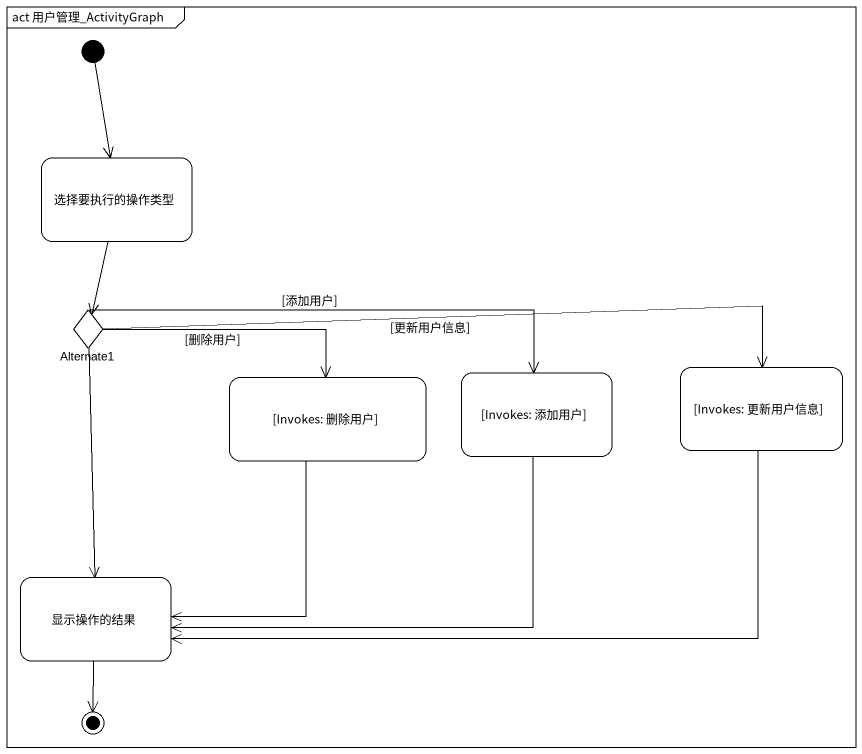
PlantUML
@startuml
mainframe act 用户管理_ActivityGraph
hide empty description
state 选择要执行的操作类型
state Alternate1 <<choice>>
state "[Invokes: 删除用户]" as Invokes_删除用户
state "[Invokes: 添加用户]" as Invokes_添加用户
state "[Invokes: 更新用户信息]" as Invokes_更新用户信息
state 显示操作的结果
[*] --> 选择要执行的操作类型
选择要执行的操作类型 --> Alternate1
Alternate1 -right-> Invokes_删除用户 : [删除用户]
Alternate1 -right-> Invokes_添加用户 : [添加用户]
Alternate1 -right-> Invokes_更新用户信息 : [更新用户信息]
Alternate1 --> 显示操作的结果
Invokes_删除用户 --> 显示操作的结果
Invokes_添加用户 -left-> 显示操作的结果
Invokes_更新用户信息 -left-> 显示操作的结果
显示操作的结果 --> [*]
@enduml
